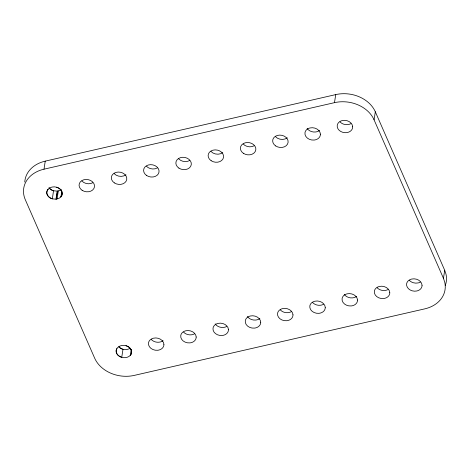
<?xml version="1.0" encoding="UTF-8"?>
<svg xmlns="http://www.w3.org/2000/svg" width="470" height="470" viewBox="0 0 470 470"><rect width="100%" height="100%" fill="white"/><g stroke="black" fill="none" stroke-linecap="round" stroke-linejoin="round"><path stroke-width="0.7" d="M375.319 111.79L374.073 119.844L443.457 278.334L444.726 282.135A31.108 24.61 8.8 0 1 424.757 308.866L134.273 375.395A31.108 24.61 8.8 0 1 94.676 358.193L25.304 199.721A31.096 24.605 8.8 0 1 43.998 169.188L45.249 161.134L335.733 94.605A31.096 24.605 8.8 0 1 375.319 111.79L444.702 270.279L445.971 274.08A31.108 24.61 8.8 0 1 445.865 283.716M55.965 199.18L59.261 198.187L60.924 196.871A7.773 6.151 8.8 0 0 56.7 187.219C52.94 186.055 47.64 187.507 46.765 191.825A7.773 6.151 8.8 0 0 52.276 198.851L55.965 199.18L57.217 191.126L59.496 190.603L61.329 189.551M56.253 199.139L57.499 191.084M57.058 199.01L58.303 190.955M60.924 196.871L61.752 191.501M130.225 355.385A7.773 6.151 8.8 0 0 131.506 352.759L131.647 351.772A7.773 6.151 8.8 0 0 126.083 345.714C122.323 344.551 117.054 345.99 116.149 350.315A7.773 6.151 8.8 0 0 121.66 357.341C124.591 358.175 128.163 357.652 130.308 355.361L131.242 349.322M43.998 169.188L334.481 102.66L335.733 94.605M443.457 278.334L444.702 270.279M116.913 348.481L116.237 350.297A7.773 6.151 8.8 0 0 121.742 357.323L122.987 349.269A7.773 6.151 8.8 0 1 119.033 346.895M57.217 191.126L53.603 190.779A7.773 6.151 8.8 0 1 48.986 187.554M129.89 348.623L126.512 349.639L122.905 349.292A7.773 6.151 8.8 0 1 118.951 346.913M163.061 340.632A7.773 6.151 8.8 0 1 160.035 342.037L158.866 342.225A7.773 6.151 8.8 0 1 151.305 339.505M291.224 311.675A7.773 6.151 8.8 0 1 289.103 312.48L287.928 312.668A7.773 6.151 8.8 0 1 280.367 309.947M420.292 282.112A7.773 6.151 8.8 0 1 418.171 282.922L415.791 283.146L413.389 282.764A7.773 6.151 8.8 0 1 409.435 280.384M194.427 333.841A7.773 6.151 8.8 0 1 192.3 334.652L191.131 334.84A7.773 6.151 8.8 0 1 183.57 332.114M334.481 102.66A31.096 24.605 8.8 0 1 374.073 119.844M131.588 352.741A7.773 6.151 8.8 0 1 130.308 355.361M254.111 145.794A7.773 6.151 8.8 0 1 243.254 144.067M350.908 123.622A7.773 6.151 8.8 0 1 348.787 124.427L346.408 124.656L344.005 124.268A7.773 6.151 8.8 0 1 340.051 121.894M92.778 182.742A7.773 6.151 8.8 0 1 81.921 181.015M125.942 174.752A7.773 6.151 8.8 0 1 114.187 173.624M189.575 160.57A7.773 6.151 8.8 0 1 178.718 158.842M157.309 167.96A7.773 6.151 8.8 0 1 146.452 166.233M222.745 152.58A7.773 6.151 8.8 0 1 210.989 151.452M445.689 284.338A31.108 24.61 8.8 0 1 445.272 285.566M388.026 289.502A7.773 6.151 8.8 0 1 385.905 290.307L384.73 290.495A7.773 6.151 8.8 0 1 377.169 287.775M356.66 296.294A7.773 6.151 8.8 0 1 353.634 297.698L352.465 297.886A7.773 6.151 8.8 0 1 344.24 294.314M259.857 318.46A7.773 6.151 8.8 0 1 256.837 319.87L255.662 320.058A7.773 6.151 8.8 0 1 247.437 316.486M319.541 130.413A7.773 6.151 8.8 0 1 316.522 131.817L315.346 132.005A7.773 6.151 8.8 0 1 307.122 128.433M323.495 304.284A7.773 6.151 8.8 0 1 321.368 305.089L320.199 305.277A7.773 6.151 8.8 0 1 312.638 302.557M226.693 326.45A7.773 6.151 8.8 0 1 224.572 327.261L223.397 327.449A7.773 6.151 8.8 0 1 215.172 323.877M125.995 345.732A7.773 6.151 8.8 0 1 131.565 351.795M48.134 189.181A7.773 6.151 8.8 0 0 52.358 198.834L53.521 190.797A7.773 6.151 8.8 0 1 49.567 188.423M60.842 196.889A7.773 6.151 8.8 0 0 62.122 194.269L62.181 193.305A7.773 6.151 8.8 0 0 56.617 187.242M287.276 137.804A7.773 6.151 8.8 0 1 275.52 136.676M24.769 182.031A31.096 24.605 8.8 0 1 45.249 161.134M163.912 344.387L163.854 345.35A7.773 6.151 8.8 0 1 158.79 350.091L157.614 350.279A7.773 6.151 8.8 0 1 148.502 342.906L148.749 341.972A7.773 6.151 8.8 0 1 152.462 338.5L153.567 338.165A7.773 6.151 8.8 0 1 163.912 344.387M196.184 336.996L196.119 337.959A7.773 6.151 8.8 0 1 191.055 342.701L189.886 342.889A7.773 6.151 8.8 0 1 180.768 335.515L181.015 334.581A7.773 6.151 8.8 0 1 184.728 331.109L185.832 330.774A7.773 6.151 8.8 0 1 196.184 336.996M228.449 329.605L228.391 330.569A7.773 6.151 8.8 0 1 223.321 335.316L222.151 335.504A7.773 6.151 8.8 0 1 213.033 328.125L213.28 327.19A7.773 6.151 8.8 0 1 216.993 323.718L218.098 323.384A7.773 6.151 8.8 0 1 228.449 329.605M260.715 322.214L260.656 323.178A7.773 6.151 8.8 0 1 255.592 327.925L254.417 328.113A7.773 6.151 8.8 0 1 245.299 320.74L245.552 319.8A7.773 6.151 8.8 0 1 249.259 316.328L250.369 315.993A7.773 6.151 8.8 0 1 260.715 322.214M292.98 314.824L292.922 315.787A7.773 6.151 8.8 0 1 287.857 320.534L286.682 320.722A7.773 6.151 8.8 0 1 277.57 313.349L277.817 312.415A7.773 6.151 8.8 0 1 281.524 308.937L282.635 308.602A7.773 6.151 8.8 0 1 292.98 314.824M320.399 134.162L320.34 135.131A7.773 6.151 8.8 0 1 315.276 139.872L314.101 140.06A7.773 6.151 8.8 0 1 304.983 132.687L305.236 131.753A7.773 6.151 8.8 0 1 308.943 128.281L310.053 127.946A7.773 6.151 8.8 0 1 320.399 134.162M325.246 307.433L325.187 308.402A7.773 6.151 8.8 0 1 320.123 313.143L318.948 313.331A7.773 6.151 8.8 0 1 309.836 305.958L310.082 305.024A7.773 6.151 8.8 0 1 313.796 301.546L314.9 301.211A7.773 6.151 8.8 0 1 325.246 307.433M352.664 126.777L352.606 127.74A7.773 6.151 8.8 0 1 347.541 132.481L345.162 132.704L342.759 132.323A7.773 6.151 8.8 0 1 337.248 125.296L337.501 124.362A7.773 6.151 8.8 0 1 341.208 120.89L342.319 120.555A7.773 6.151 8.8 0 1 352.664 126.777M357.517 300.042L357.453 301.012A7.773 6.151 8.8 0 1 352.388 305.753L351.219 305.941A7.773 6.151 8.8 0 1 342.101 298.567L342.348 297.633A7.773 6.151 8.8 0 1 346.061 294.161L347.166 293.826A7.773 6.151 8.8 0 1 357.517 300.042M389.783 292.657L389.724 293.621A7.773 6.151 8.8 0 1 384.654 298.362L383.485 298.55A7.773 6.151 8.8 0 1 374.367 291.177L374.613 290.243A7.773 6.151 8.8 0 1 378.327 286.771L379.431 286.436A7.773 6.151 8.8 0 1 389.783 292.657M422.048 285.267L421.99 286.23A7.773 6.151 8.8 0 1 416.925 290.971L414.546 291.194L412.143 290.812A7.773 6.151 8.8 0 1 406.632 283.786L406.885 282.852A7.773 6.151 8.8 0 1 410.592 279.38L411.702 279.045A7.773 6.151 8.8 0 1 422.048 285.267M178.905 168.113A7.773 6.151 8.8 0 0 191.272 164.688A7.773 6.151 8.8 0 0 180.609 157.597A7.773 6.151 8.8 0 0 178.905 168.113M243.442 153.338A7.773 6.151 8.8 0 0 255.803 149.906A7.773 6.151 8.8 0 0 245.14 142.821A7.773 6.151 8.8 0 0 243.442 153.338M82.109 190.285A7.773 6.151 8.8 0 0 94.47 186.86A7.773 6.151 8.8 0 0 83.807 179.769A7.773 6.151 8.8 0 0 82.109 190.285M114.375 182.895A7.773 6.151 8.8 0 0 126.741 179.47A7.773 6.151 8.8 0 0 116.072 172.378A7.773 6.151 8.8 0 0 114.375 182.895M146.64 175.504A7.773 6.151 8.8 0 0 159.007 172.079A7.773 6.151 8.8 0 0 148.338 164.988A7.773 6.151 8.8 0 0 146.64 175.504M211.171 160.728A7.773 6.151 8.8 0 0 223.538 157.297A7.773 6.151 8.8 0 0 212.875 150.206A7.773 6.151 8.8 0 0 211.171 160.728M275.708 145.947A7.773 6.151 8.8 0 0 288.075 142.522A7.773 6.151 8.8 0 0 277.406 135.431A7.773 6.151 8.8 0 0 275.708 145.947"/></g></svg>
